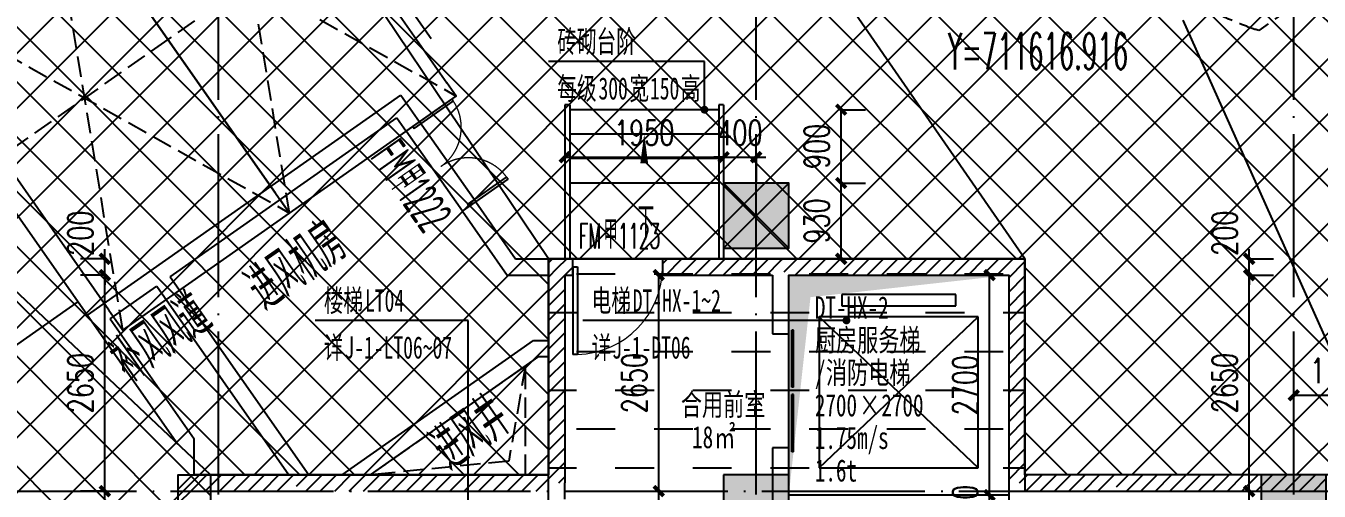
# Model space of a CAD drawing. Header units: millimetres. Extents: x 12325263 to 13848842, y -1463133 to 573208.
# Drawn here: x 12562430 to 12578309, y -810387 to -804679 of the extents above; entities that cross this region are included whole.
import ezdxf
from ezdxf.xclip import XClip

# ---------------------------------------------------------------- set-up
doc = ezdxf.new("R2010")
doc.units = ezdxf.units.MM
doc.header["$LTSCALE"] = 1000
doc.header["$XCLIPFRAME"] = 0
for name, pattern in [('-2F平面$0$DASH', [0.35, 0.25, -0.1]), ('DASH', [0.35, 0.25, -0.1]), ('DOTE', [2.42, 2, -0.2, 0.02, -0.2])]:
    doc.linetypes.add(name, pattern=pattern)
doc.layers.add('-2F平面$0$A-轨迹线', color=8, linetype='Continuous', plot=False)
doc.layers.add('地下室柱网$0$9', color=8, linetype='Continuous', plot=False)
for name, color, linetype in [('-2F平面$0$PARTS-CAR公寓-机械车位', 240, 'Continuous'), ('A-ANNO-DIMS', 83, 'Continuous'), ('A-ANNO-IDEN', 2, 'Continuous'), ('A-ANNO-TEXT', 7, 'Continuous'), ('A-AXIS', 16, 'DOTE'), ('A-COLS', 6, 'Continuous'), ('A-DOOR', 2, 'Continuous'), ('A-FLOR-EVTR', 2, 'Continuous'), ('A-WALL', 5, 'Continuous'), ('A-WALL-PATT', 8, 'Continuous'), ('A_WALL(防火墙)', 151, 'Continuous'), ('AXIS', 3, 'Continuous'), ('DIM_COOR', 7, 'Continuous'), ('DIM_SYMB', 3, 'Continuous'), ('DOOR_FIRE', 1, 'Continuous'), ('DOOR_FIRE_TEXT', 7, 'Continuous'), ('DRWD-DOOR', 2, 'Continuous'), ('DRWD-F-TEXT', 142, 'Continuous'), ('PARTS-HOLE', 3, 'Continuous'), ('PARTS-STAIR', 2, 'Continuous'), ('PUB-TEXT', 7, 'Continuous'), ('PUB_DIM', 83, 'Continuous'), ('PUB_HATCH', 8, 'Continuous'), ('PUB_TEXT', 7, 'Continuous'), ('STAIR', 2, 'Continuous'), ('WALL', 5, 'Continuous'), ('WALL-SHATCH', 8, 'Continuous'), ('地下室柱网$0$0q-柱0', 8, 'Continuous'), ('地下室柱网$0$0q-柱填充', 8, 'Continuous'), ('建筑-楼板开洞', 251, 'Continuous')]:
    doc.layers.add(name, color=color, linetype=linetype)
doc.styles.add('_TCH_DIM', font='SIMPLEX.shx', dxfattribs={"width": 0.7, "bigfont": 'GBCBIG.shx'})
doc.styles.add('_TCH_DIM_T3', font='SIMPLEX.shx', dxfattribs={"width": 0.705882, "bigfont": 'GBCBIG.shx'})
doc.styles.add('_TCH_WINDOW', font='SIMPLEX', dxfattribs={"width": 0.7, "height": 3.5, "bigfont": 'GBCBIG'})
doc.styles.add('hztxt', font='gbenor.shx', dxfattribs={"width": 0.7, "bigfont": 'gbcbig.shx'})
doc.styles.get("Standard").update_dxf_attribs({"font": 'gbenor.shx', "bigfont": 'gbcbig.shx'})
doc.styles.add('TITXV', font='', dxfattribs={"width": 0.7})
doc.styles.add('宋体', font='', dxfattribs={"width": 0.65})
doc.styles.get('TITXV').set_extended_font_data('SimSun')
doc.styles.get('宋体').set_extended_font_data('SimSun')
doc.dimstyles.new('_TCH_ARCH&&120', dxfattribs={"dimtxt": 306, "dimasz": 120, "dimexe": 300, "dimexo": 360, "dimgap": 147, "dimtad": 1, "dimdec": 0, "dimzin": 0, "dimdsep": 46, "dimtxsty": '_TCH_DIM_T3', "dimblk": 'ARCHTICK', "dimcen": 0.09, "dimclrt": 7, "dimazin": 2, "dimtfac": 1, "dimtdec": 0, "dimtix": 1, "dimtmove": 2, "dimatfit": 3, "dimfxl": 1, "dimfxlon": 1, "dimtolj": 1, "dimtzin": 0, "dimarcsym": 0})
pattern_1 = [(45, (0, 89.76), (-88.388383, 88.388383), [])]

# ---------------------------------------------------------------- blocks, each defined once
blk = doc.blocks.new('adgshg13-A$C7F010FC0')
at = {"layer": 'WALL-SHATCH'}
h = blk.add_hatch(color=256, dxfattribs=at)
h.dxf.hatch_style = 1
h.paths.add_polyline_path([(-60384, -16881), (-763, 197), (12588, -13153), (12588, -157996), (-162965, -188820), (-171262, -180523), (-171262, -31311), (-150707, -10756), (-131860, -7981), (-99162, -7981), (-99162, -4981), (-76620, -4981), (-70108, -16881)], flags=16)
h.paths.add_polyline_path([(-60091, -16381), (-647, 647), (12988, -12988), (12988, -158332), (-163101, -189250), (-171662, -180689), (-171662, -31145), (-150778, -10261), (-131897, -7481), (-99562, -7481), (-99562, -4581), (-76366, -4581), (-69908, -16381)])
blk = doc.blocks.new('adgshg13-$DorLib2D$00000002')
for p, q in [((-0.5, 0), (-0.5, 0.4875)), ((-0.475, 0.4875), (-0.5, 0.4875)), ((-0.475, 0), (-0.475, 0.4875)), ((0.475, 0), (0.475, 0.4875)), ((0.475, 0.4875), (0.5, 0.4875)), ((0.5, 0), (0.5, 0.4875)), ((-0.5, 0), (-0.475, 0)), ((0.5, 0), (0.475, 0))]:
    blk.add_line(p, q)
at = {"lineweight": 13}
for centre, start, end in [((-0.4875, 0), 0, 88.53072), ((0.4875, 0), 91.46928, 180)]:
    blk.add_arc(centre, 0.4875, start, end, dxfattribs=at)
blk = doc.blocks.new('adgshg2qbj-gycw-bj-13--2F平面$0$CAR-机械车位')
at = {"layer": '-2F平面$0$A-轨迹线', "color": 251, "linetype": '-2F平面$0$DASH'}
blk.add_lwpolyline([(2500, 3643, 0.290247), (2500, 6480), (2500, 8022, 0.450414), (-2949, 6924), (-2949, 5200), (0, 5200)], format="xyb", dxfattribs=at)
at = {"linetype": '-2F平面$0$DASH'}
for p, q in [((2500, 5200), (0, 0)), ((2500, 0), (0, 5200)), ((0, 2600), (2500, 2600))]:
    blk.add_line(p, q, dxfattribs=at)
for p, q in [((2500, 5200), (0, 5200)), ((0, 5200), (0, 200)), ((2500, 300), (2500, 5200))]:
    blk.add_line(p, q)
blk.add_lwpolyline([(2500, 300), (2500, 0), (0, 0), (0, 200)])
blk = doc.blocks.new('*U495')
at = {"layer": '地下室柱网$0$0q-柱0'}
blk.add_lwpolyline([(-400, -400), (400, -400), (400, 400), (-400, 400)], close=True, dxfattribs=at)
at = {"layer": '地下室柱网$0$0q-柱填充'}
blk.add_solid([(-400, 400), (400, 400), (-400, -400), (400, -400)], dxfattribs=at)
at = {"layer": '地下室柱网$0$9'}
for p, q in [((-400, 400), (400, -400)), ((-400, -400), (400, 400))]:
    blk.add_line(p, q, dxfattribs=at)
blk = doc.blocks.new('A$C4C7A72D3')
at = {"layer": 'DRWD-DOOR', "color": 2}
for p, q in [((162306.8, 129391), (161458.3, 130239.5)), ((162165.4, 129249.5), (161316.8, 130098.1))]:
    blk.add_line(p, q, dxfattribs=at)
at = {"layer": 'PARTS-HOLE', "linetype": 'DASH'}
blk.add_lwpolyline([(161609.7, 125867.8), (163487.7, 126197.5), (163256.4, 127514.7)], close=True, dxfattribs=at)
blk.add_lwpolyline([(163256.4, 127514.7), (163256.4, 126326.6), (161609.9, 125867.9)], dxfattribs=at)
at = {"layer": 'PARTS-STAIR'}
for p, q in [((155165, 129885.9), (157852, 127198.9)), ((157710.6, 127340.4), (152407.3, 122037.1))]:
    blk.add_line(p, q, dxfattribs=at)
at = {"layer": 'WALL'}
for p, q in [((161422.9, 131264.8), (160574.4, 132113.3)), ((157852, 127198.9), (161175.4, 130522.3)), ((161175.4, 130522.3), (161458.3, 130239.5)), ((158771.3, 127835.3), (161175.4, 130239.5)), ((161175.4, 130239.5), (161316.8, 130098.1)), ((161316.8, 130098.1), (161458.3, 130239.5)), ((162165.4, 129249.5), (162306.8, 129391)), ((162306.8, 129391), (162910.9, 128786.9)), ((162165.4, 129249.5), (162843, 128571.9)), ((162910.9, 128786.9), (163308.3, 128856.7)), ((162843, 128571.9), (163342.8, 128659.7)), ((158771.3, 127835.3), (160868.8, 125737.8)), ((161269.6, 125808.2), (163301.6, 127840.2)), ((163301.6, 127840.2), (163481.2, 127871.7)), ((158134.9, 127198.9), (158629.8, 127693.9)), ((158629.8, 127693.9), (160628.2, 125695.6)), ((163398.4, 127654.1), (163515.8, 127674.8)), ((161612.7, 125868.4), (163398.4, 127654.1)), ((157852, 127198.9), (159219.9, 125831.1)), ((158134.9, 127198.9), (159405.9, 125927.8)), ((159482.1, 125494.3), (159405.9, 125927.8)), ((159679.1, 125528.9), (159482.1, 125494.3))]:
    blk.add_line(p, q, dxfattribs=at)
at = {"layer": '-2F平面$0$PARTS-CAR公寓-机械车位'}
for p, xscale, rotation in [((175317.9, 140562.9), -0.9999999999999996, 134.9999999999997), ((161847.5, 130628), -0.9999999999999993, 45.00000000000003), ((160079.8, 128860.3), -0.9999999999999993, 45.00000000000003)]:
    blk.add_blockref('adgshg2qbj-gycw-bj-13--2F平面$0$CAR-机械车位', p, dxfattribs=dict(at, xscale=xscale, rotation=rotation))
at = {"rotation": 9.958774256191969}
for p in [(165727.8, 129819.6), (172847.8, 127435.1)]:
    blk.add_blockref('*U495', p, dxfattribs=at)
at = {"layer": 'DRWD-DOOR', "color": 2, "xscale": 1200.000000000001, "yscale": 1200.000000000001, "zscale": -1600, "rotation": 315.0000067756052}
blk.add_blockref('adgshg13-$DorLib2D$00000002', (161811.8, 129744.5), dxfattribs=at)
at = {"layer": 'WALL', "color": 1}
blk.add_blockref('adgshg13-A$C7F010FC0', (210433, 205503.6), dxfattribs=at)
at = {"layer": 'DRWD-F-TEXT', "width": 0.6}
blk.add_text('FM甲1222', height=450, rotation=315.00001, dxfattribs=at).set_placement((160922.5, 129705.7))
at = {"layer": 'PUB-TEXT', "color": 7, "style": 'hztxt', "width": 0.8}
for s, p in [('进风机房', (160011.9, 127602.2)), ('补风风道', (158529.9, 126446.9)), ('进风井', (162589, 126061.2))]:
    blk.add_text(s, height=550, rotation=44.8048, dxfattribs=at).set_placement(p)
blk = doc.blocks.new('qlzw')
at = {"layer": 'A-AXIS'}
for p, q in [((12431366.8, 979489.8), (12431366.8, 1082089.8)), ((12437966.8, 979489.8), (12437966.8, 1082089.8)), ((12444566.8, 979489.8), (12444566.8, 1082089.8)), ((12411416.8, 1071489.8), (12486866.8, 1071489.8))]:
    blk.add_line(p, q, dxfattribs=at)
blk = doc.blocks.new('A$C3FC35F4C')
at = {"layer": 'DIM_COOR', "color": 3}
for p, q in [((1010644, 229096), (1008172, 232666)), ((1004794, 229096), (1002433, 232604)), ((1015085, 226446), (1012587, 232025)), ((1000644, 226446), (996325, 230517))]:
    blk.add_line(p, q, dxfattribs=at)
at = {"layer": 'PUB_TEXT', "style": '_TCH_DIM', "width": 0.494118}
blk.add_text('Y=711616.916', height=446.25, dxfattribs=at).set_placement((1009699, 231421))
blk = doc.blocks.new('_FZH')
blk.add_lwpolyline([(-0.5, -0.5), (0.5, -0.5), (0.5, 0.5), (-0.5, 0.5)], close=True)
at = {"layer": 'PUB_HATCH'}
blk.add_solid([(-0.5, -0.5), (0.5, -0.5), (-0.5, 0.5), (0.5, 0.5)], dxfattribs=at)
blk = doc.blocks.new('asdfdsfds')
at = {"layer": 'A-COLS', "xscale": 800, "yscale": 800, "zscale": 800, "rotation": 270}
for p in [(-32900, 78880), (-32900, 75300), (-26300, 75300)]:
    blk.add_blockref('_FZH', p, dxfattribs=at)
blk = doc.blocks.new('_ArchTick')
at = {"color": 0, "linetype": 'ByBlock', "const_width": 0.4}
blk.add_lwpolyline([(-0.5, -0.5), (0.5, 0.5)], dxfattribs=at)
blk = doc.blocks.new('*D5333')
at = {"layer": 'A-ANNO-DIMS', "color": 0, "lineweight": -2, "transparency": 16777216}
for p, q in [((1204, 3275), (903, 3275)), ((1203, 575), (1203, 3275)), ((1204, 575), (903, 575))]:
    blk.add_line(p, q, dxfattribs=at)
at = {"layer": 'Defpoints', "color": 0, "transparency": 16777216}
for p in [(1203, 3275), (1637, 3275), (1637, 575)]:
    blk.add_point(p, dxfattribs=at)
at = {"layer": 'A-ANNO-DIMS', "color": 0, "lineweight": -2, "transparency": 16777216, "xscale": 120, "yscale": 120, "zscale": 120}
for p, rotation in [((1203, 3275), 90), ((1203, 575), 270)]:
    blk.add_blockref('_ArchTick', p, dxfattribs=dict(at, rotation=rotation))
at = {"layer": 'A-ANNO-DIMS', "color": 7, "transparency": 16777216, "insert": (903, 1925), "char_height": 306, "attachment_point": 5, "rotation": 90, "style": '_TCH_DIM_T3'}
blk.add_mtext('\\A1;2700', dxfattribs=at)
blk = doc.blocks.new('*D5334')
at = {"layer": 'A-ANNO-DIMS', "color": 0, "lineweight": -2, "transparency": 16777216}
for p, q in [((1203, 575), (1203, 695)), ((1204, 575), (903, 575)), ((1203, 275), (1203, 575)), ((1204, 275), (903, 275)), ((1203, 275), (1203, 155))]:
    blk.add_line(p, q, dxfattribs=at)
at = {"layer": 'Defpoints', "color": 0, "transparency": 16777216}
for p in [(1203, 575), (1637, 575), (1637, 275)]:
    blk.add_point(p, dxfattribs=at)
at = {"layer": 'A-ANNO-DIMS', "color": 0, "lineweight": -2, "transparency": 16777216, "xscale": 120, "yscale": 120, "zscale": 120}
for p, rotation in [((1203, 575), 270), ((1203, 275), 90)]:
    blk.add_blockref('_ArchTick', p, dxfattribs=dict(at, rotation=rotation))
at = {"layer": 'A-ANNO-DIMS', "color": 7, "transparency": 16777216, "insert": (903, 425), "char_height": 306, "attachment_point": 5, "rotation": 90, "style": '_TCH_DIM_T3'}
blk.add_mtext('\\A1;300', dxfattribs=at)
blk = doc.blocks.new('*D5335')
at = {"layer": 'A-ANNO-DIMS', "color": 0, "lineweight": -2, "transparency": 16777216}
for p, q in [((1204, 275), (903, 275)), ((1203, -2425), (1203, 275)), ((1204, -2425), (903, -2425))]:
    blk.add_line(p, q, dxfattribs=at)
at = {"layer": 'Defpoints', "color": 0, "transparency": 16777216}
for p in [(1203, 275), (1637, 275), (1637, -2425)]:
    blk.add_point(p, dxfattribs=at)
at = {"layer": 'A-ANNO-DIMS', "color": 0, "lineweight": -2, "transparency": 16777216, "xscale": 120, "yscale": 120, "zscale": 120}
for p, rotation in [((1203, 275), 90), ((1203, -2425), 270)]:
    blk.add_blockref('_ArchTick', p, dxfattribs=dict(at, rotation=rotation))
at = {"layer": 'A-ANNO-DIMS', "color": 7, "transparency": 16777216, "insert": (903, -1075), "char_height": 306, "attachment_point": 5, "rotation": 90, "style": '_TCH_DIM_T3'}
blk.add_mtext('\\A1;2700', dxfattribs=at)
blk = doc.blocks.new('*D5336')
at = {"layer": 'A-ANNO-DIMS', "color": 0, "lineweight": -2, "transparency": 16777216}
for p, q in [((-1263, 6), (-1263, -295)), ((-1263, 5), (1437, 5)), ((1437, 6), (1437, -295))]:
    blk.add_line(p, q, dxfattribs=at)
at = {"layer": 'Defpoints', "color": 0, "transparency": 16777216}
for p in [(-1263, 575), (1437, 575), (1437, 5)]:
    blk.add_point(p, dxfattribs=at)
at = {"layer": 'A-ANNO-DIMS', "color": 0, "lineweight": -2, "transparency": 16777216, "xscale": 120, "yscale": 120, "zscale": 120, "rotation": 180}
blk.add_blockref('_ArchTick', (-1263, 5), dxfattribs=at)
at = {"layer": 'A-ANNO-DIMS', "color": 0, "lineweight": -2, "transparency": 16777216, "xscale": 120, "yscale": 120, "zscale": 120}
blk.add_blockref('_ArchTick', (1437, 5), dxfattribs=at)
at = {"layer": 'A-ANNO-DIMS', "color": 7, "transparency": 16777216, "insert": (87, 305), "char_height": 306, "attachment_point": 5, "style": '_TCH_DIM_T3'}
blk.add_mtext('\\A1;2700', dxfattribs=at)
blk = doc.blocks.new('*D4218')
at = {"layer": 'A-ANNO-DIMS', "color": 0, "lineweight": -2, "transparency": 16777216}
for p, q in [((12569047, -806289), (12569047, -806590)), ((12569047, -806290), (12570997, -806290)), ((12570997, -806289), (12570997, -806590))]:
    blk.add_line(p, q, dxfattribs=at)
at = {"layer": 'Defpoints', "color": 0, "transparency": 16777216}
for p in [(12569047, -805647), (12570997, -805647), (12570997, -806290)]:
    blk.add_point(p, dxfattribs=at)
at = {"layer": 'A-ANNO-DIMS', "color": 0, "lineweight": -2, "transparency": 16777216, "xscale": 120, "yscale": 120, "zscale": 120, "rotation": 180}
blk.add_blockref('_ArchTick', (12569047, -806290), dxfattribs=at)
at = {"layer": 'A-ANNO-DIMS', "color": 0, "lineweight": -2, "transparency": 16777216, "xscale": 120, "yscale": 120, "zscale": 120}
blk.add_blockref('_ArchTick', (12570997, -806290), dxfattribs=at)
at = {"layer": 'A-ANNO-DIMS', "color": 7, "transparency": 16777216, "insert": (12570022, -805990), "char_height": 306, "attachment_point": 5, "style": '_TCH_DIM_T3'}
blk.add_mtext('\\A1;1950', dxfattribs=at)
blk = doc.blocks.new('*D4219')
at = {"layer": 'A-ANNO-DIMS', "color": 0, "lineweight": -2, "transparency": 16777216}
for p, q in [((12570997, -806290), (12570877, -806290)), ((12570997, -806289), (12570997, -806590)), ((12570997, -806290), (12571397, -806290)), ((12571397, -806289), (12571397, -806590)), ((12571397, -806290), (12571517, -806290))]:
    blk.add_line(p, q, dxfattribs=at)
at = {"layer": 'Defpoints', "color": 0, "transparency": 16777216}
for p in [(12570997, -805647), (12571397, -805647), (12571397, -806290)]:
    blk.add_point(p, dxfattribs=at)
at = {"layer": 'A-ANNO-DIMS', "color": 0, "lineweight": -2, "transparency": 16777216, "xscale": 120, "yscale": 120, "zscale": 120}
blk.add_blockref('_ArchTick', (12570997, -806290), dxfattribs=at)
at = {"layer": 'A-ANNO-DIMS', "color": 0, "lineweight": -2, "transparency": 16777216, "xscale": 120, "yscale": 120, "zscale": 120, "rotation": 180}
blk.add_blockref('_ArchTick', (12571397, -806290), dxfattribs=at)
at = {"layer": 'A-ANNO-DIMS', "color": 7, "transparency": 16777216, "insert": (12571197, -805990), "char_height": 306, "attachment_point": 5, "style": '_TCH_DIM_T3'}
blk.add_mtext('\\A1;400', dxfattribs=at)
blk = doc.blocks.new('*D4220')
at = {"layer": 'A-ANNO-DIMS', "color": 0, "lineweight": -2, "transparency": 16777216}
for p, q in [((12572439, -805707), (12572740, -805707)), ((12572440, -806607), (12572440, -805707)), ((12572439, -806607), (12572740, -806607))]:
    blk.add_line(p, q, dxfattribs=at)
at = {"layer": 'Defpoints', "color": 0, "transparency": 16777216}
for p in [(12570937, -805707), (12572440, -805707), (12570937, -806607)]:
    blk.add_point(p, dxfattribs=at)
at = {"layer": 'A-ANNO-DIMS', "color": 0, "lineweight": -2, "transparency": 16777216, "xscale": 120, "yscale": 120, "zscale": 120}
for p, rotation in [((12572440, -805707), 90), ((12572440, -806607), 270)]:
    blk.add_blockref('_ArchTick', p, dxfattribs=dict(at, rotation=rotation))
at = {"layer": 'A-ANNO-DIMS', "color": 7, "transparency": 16777216, "insert": (12572140, -806157), "char_height": 306, "attachment_point": 5, "rotation": 90, "style": '_TCH_DIM_T3'}
blk.add_mtext('\\A1;900', dxfattribs=at)
blk = doc.blocks.new('*D4221')
at = {"layer": 'A-ANNO-DIMS', "color": 0, "lineweight": -2, "transparency": 16777216}
for p, q in [((12572439, -806607), (12572740, -806607)), ((12572440, -807537), (12572440, -806607)), ((12572439, -807537), (12572740, -807537))]:
    blk.add_line(p, q, dxfattribs=at)
at = {"layer": 'Defpoints', "color": 0, "transparency": 16777216}
for p in [(12570937, -806607), (12572440, -806607), (12570937, -807537)]:
    blk.add_point(p, dxfattribs=at)
at = {"layer": 'A-ANNO-DIMS', "color": 0, "lineweight": -2, "transparency": 16777216, "xscale": 120, "yscale": 120, "zscale": 120}
for p, rotation in [((12572440, -806607), 90), ((12572440, -807537), 270)]:
    blk.add_blockref('_ArchTick', p, dxfattribs=dict(at, rotation=rotation))
at = {"layer": 'A-ANNO-DIMS', "color": 7, "transparency": 16777216, "insert": (12572140, -807072), "char_height": 306, "attachment_point": 5, "rotation": 90, "style": '_TCH_DIM_T3'}
blk.add_mtext('\\A1;930', dxfattribs=at)
blk = doc.blocks.new('*D4244')
at = {"layer": 'A-ANNO-DIMS', "color": 0, "lineweight": -2, "transparency": 16777216}
for p, q in [((12577997, -809211), (12577997, -808910)), ((12579138, -809211), (12579138, -808910)), ((12577997, -809210), (12579138, -809210))]:
    blk.add_line(p, q, dxfattribs=at)
at = {"layer": 'Defpoints', "color": 0, "transparency": 16777216}
for p in [(12579138, -809210), (12577997, -810187), (12579138, -810187)]:
    blk.add_point(p, dxfattribs=at)
at = {"layer": 'A-ANNO-DIMS', "color": 0, "lineweight": -2, "transparency": 16777216, "xscale": 120, "yscale": 120, "zscale": 120}
for p, rotation in [((12577997, -809210), 179.9940360759105), ((12579138, -809210), 359.9940360759106)]:
    blk.add_blockref('_ArchTick', p, dxfattribs=dict(at, rotation=rotation))
at = {"layer": 'A-ANNO-DIMS', "color": 7, "transparency": 16777216, "insert": (12578568, -808910), "char_height": 306, "attachment_point": 5, "rotation": 359.994, "style": '_TCH_DIM_T3'}
blk.add_mtext('\\A1;1142', dxfattribs=at)
blk = doc.blocks.new('*D4673')
at = {"layer": 'Defpoints', "color": 0, "transparency": 16777216}
for p in [(12575897, -810387), (12577450, -810387), (12575897, -812087)]:
    blk.add_point(p, dxfattribs=at)
at = {"layer": 'PUB_DIM', "color": 0, "lineweight": -2, "transparency": 16777216}
for p, q in [((12577449, -810387), (12577750, -810387)), ((12577450, -812087), (12577450, -810387)), ((12577449, -812087), (12577750, -812087))]:
    blk.add_line(p, q, dxfattribs=at)
at = {"layer": 'PUB_DIM', "color": 0, "lineweight": -2, "transparency": 16777216, "xscale": 120, "yscale": 120, "zscale": 120}
for p, rotation in [((12577450, -810387), 90), ((12577450, -812087), 270)]:
    blk.add_blockref('_ArchTick', p, dxfattribs=dict(at, rotation=rotation))
at = {"layer": 'PUB_DIM', "color": 7, "transparency": 16777216, "insert": (12577150, -811237), "char_height": 306, "attachment_point": 5, "rotation": 90, "style": '_TCH_DIM_T3'}
blk.add_mtext('\\A1;1700', dxfattribs=at)
blk = doc.blocks.new('*D4674')
at = {"layer": 'Defpoints', "color": 0, "transparency": 16777216}
for p in [(12575897, -807737), (12577450, -807737), (12575897, -810387)]:
    blk.add_point(p, dxfattribs=at)
at = {"layer": 'PUB_DIM', "color": 0, "lineweight": -2, "transparency": 16777216}
for p, q in [((12577449, -807737), (12577750, -807737)), ((12577450, -810387), (12577450, -807737)), ((12577449, -810387), (12577750, -810387))]:
    blk.add_line(p, q, dxfattribs=at)
at = {"layer": 'PUB_DIM', "color": 0, "lineweight": -2, "transparency": 16777216, "xscale": 120, "yscale": 120, "zscale": 120}
for p, rotation in [((12577450, -807737), 90), ((12577450, -810387), 270)]:
    blk.add_blockref('_ArchTick', p, dxfattribs=dict(at, rotation=rotation))
at = {"layer": 'PUB_DIM', "color": 7, "transparency": 16777216, "insert": (12577150, -809062), "char_height": 306, "attachment_point": 5, "rotation": 90, "style": '_TCH_DIM_T3'}
blk.add_mtext('\\A1;2650', dxfattribs=at)
blk = doc.blocks.new('*D4675')
at = {"layer": 'Defpoints', "color": 0, "transparency": 16777216}
for p in [(12575897, -807537), (12577450, -807537), (12575897, -807737)]:
    blk.add_point(p, dxfattribs=at)
at = {"layer": 'PUB_DIM', "color": 0, "lineweight": -2, "transparency": 16777216}
for p, q in [((12577450, -807537), (12577450, -807417)), ((12577449, -807537), (12577750, -807537)), ((12577450, -807737), (12577450, -807537)), ((12577449, -807737), (12577750, -807737)), ((12577450, -807737), (12577450, -807857))]:
    blk.add_line(p, q, dxfattribs=at)
at = {"layer": 'PUB_DIM', "color": 0, "lineweight": -2, "transparency": 16777216, "xscale": 120, "yscale": 120, "zscale": 120}
for p, rotation in [((12577450, -807537), 270), ((12577450, -807737), 90)]:
    blk.add_blockref('_ArchTick', p, dxfattribs=dict(at, rotation=rotation))
at = {"layer": 'PUB_DIM', "color": 7, "transparency": 16777216, "insert": (12577150, -807222), "char_height": 306, "attachment_point": 5, "rotation": 90, "style": '_TCH_DIM_T3'}
blk.add_mtext('\\A1;200', dxfattribs=at)
blk = doc.blocks.new('*D4679')
at = {"layer": 'Defpoints', "color": 0, "transparency": 16777216}
for p in [(12569047, -810387), (12570200, -810387), (12569047, -811887)]:
    blk.add_point(p, dxfattribs=at)
at = {"layer": 'PUB_DIM', "color": 0, "lineweight": -2, "transparency": 16777216}
for p, q in [((12570199, -810387), (12570500, -810387)), ((12570200, -811887), (12570200, -810387)), ((12570199, -811887), (12570500, -811887))]:
    blk.add_line(p, q, dxfattribs=at)
at = {"layer": 'PUB_DIM', "color": 0, "lineweight": -2, "transparency": 16777216, "xscale": 120, "yscale": 120, "zscale": 120}
for p, rotation in [((12570200, -810387), 90), ((12570200, -811887), 270)]:
    blk.add_blockref('_ArchTick', p, dxfattribs=dict(at, rotation=rotation))
at = {"layer": 'PUB_DIM', "color": 7, "transparency": 16777216, "insert": (12569900, -811137), "char_height": 306, "attachment_point": 5, "rotation": 90, "style": '_TCH_DIM_T3'}
blk.add_mtext('\\A1;1500', dxfattribs=at)
blk = doc.blocks.new('*D4680')
at = {"layer": 'Defpoints', "color": 0, "transparency": 16777216}
for p in [(12569047, -807737), (12570200, -807737), (12569047, -810387)]:
    blk.add_point(p, dxfattribs=at)
at = {"layer": 'PUB_DIM', "color": 0, "lineweight": -2, "transparency": 16777216}
for p, q in [((12570199, -807737), (12570500, -807737)), ((12570200, -810387), (12570200, -807737)), ((12570199, -810387), (12570500, -810387))]:
    blk.add_line(p, q, dxfattribs=at)
at = {"layer": 'PUB_DIM', "color": 0, "lineweight": -2, "transparency": 16777216, "xscale": 120, "yscale": 120, "zscale": 120}
for p, rotation in [((12570200, -807737), 90), ((12570200, -810387), 270)]:
    blk.add_blockref('_ArchTick', p, dxfattribs=dict(at, rotation=rotation))
at = {"layer": 'PUB_DIM', "color": 7, "transparency": 16777216, "insert": (12569900, -809062), "char_height": 306, "attachment_point": 5, "rotation": 90, "style": '_TCH_DIM_T3'}
blk.add_mtext('\\A1;2650', dxfattribs=at)
blk = doc.blocks.new('*D4692')
at = {"layer": 'Defpoints', "color": 0, "transparency": 16777216}
for p in [(12563400, -807537), (12564497, -807537), (12564497, -807737)]:
    blk.add_point(p, dxfattribs=at)
at = {"layer": 'PUB_DIM', "color": 0, "lineweight": -2, "transparency": 16777216}
for p, q in [((12563400, -807537), (12563400, -807417)), ((12563401, -807537), (12563100, -807537)), ((12563400, -807737), (12563400, -807537)), ((12563401, -807737), (12563100, -807737)), ((12563400, -807737), (12563400, -807857))]:
    blk.add_line(p, q, dxfattribs=at)
at = {"layer": 'PUB_DIM', "color": 0, "lineweight": -2, "transparency": 16777216, "xscale": 120, "yscale": 120, "zscale": 120}
for p, rotation in [((12563400, -807537), 270), ((12563400, -807737), 90)]:
    blk.add_blockref('_ArchTick', p, dxfattribs=dict(at, rotation=rotation))
at = {"layer": 'PUB_DIM', "color": 7, "transparency": 16777216, "insert": (12563100, -807222), "char_height": 306, "attachment_point": 5, "rotation": 90, "style": '_TCH_DIM_T3'}
blk.add_mtext('\\A1;200', dxfattribs=at)
blk = doc.blocks.new('*D4693')
at = {"layer": 'Defpoints', "color": 0, "transparency": 16777216}
for p in [(12563400, -807737), (12564497, -807737), (12564497, -810387)]:
    blk.add_point(p, dxfattribs=at)
at = {"layer": 'PUB_DIM', "color": 0, "lineweight": -2, "transparency": 16777216}
for p, q in [((12563401, -807737), (12563100, -807737)), ((12563400, -810387), (12563400, -807737)), ((12563401, -810387), (12563100, -810387))]:
    blk.add_line(p, q, dxfattribs=at)
at = {"layer": 'PUB_DIM', "color": 0, "lineweight": -2, "transparency": 16777216, "xscale": 120, "yscale": 120, "zscale": 120}
for p, rotation in [((12563400, -807737), 90), ((12563400, -810387), 270)]:
    blk.add_blockref('_ArchTick', p, dxfattribs=dict(at, rotation=rotation))
at = {"layer": 'PUB_DIM', "color": 7, "transparency": 16777216, "insert": (12563100, -809062), "char_height": 306, "attachment_point": 5, "rotation": 90, "style": '_TCH_DIM_T3'}
blk.add_mtext('\\A1;2650', dxfattribs=at)
blk = doc.blocks.new('*D4694')
at = {"layer": 'Defpoints', "color": 0, "transparency": 16777216}
for p in [(12563400, -810387), (12564497, -810387), (12564497, -812987)]:
    blk.add_point(p, dxfattribs=at)
at = {"layer": 'PUB_DIM', "color": 0, "lineweight": -2, "transparency": 16777216}
for p, q in [((12563401, -810387), (12563100, -810387)), ((12563400, -812987), (12563400, -810387)), ((12563401, -812987), (12563100, -812987))]:
    blk.add_line(p, q, dxfattribs=at)
at = {"layer": 'PUB_DIM', "color": 0, "lineweight": -2, "transparency": 16777216, "xscale": 120, "yscale": 120, "zscale": 120}
for p, rotation in [((12563400, -810387), 90), ((12563400, -812987), 270)]:
    blk.add_blockref('_ArchTick', p, dxfattribs=dict(at, rotation=rotation))
at = {"layer": 'PUB_DIM', "color": 7, "transparency": 16777216, "insert": (12563100, -811687), "char_height": 306, "attachment_point": 5, "rotation": 90, "style": '_TCH_DIM_T3'}
blk.add_mtext('\\A1;2600', dxfattribs=at)
blk = doc.blocks.new('$DORLIB2D$00000127')
at = {"color": 0}
for points in [[(-0.533, 0.795), (-0.533, 0.69)], [(-0.033, 0.795), (-0.533, 0.795)], [(-0.033, 0.795), (-0.033, 0.69)], [(0.533, 0.795), (0.033, 0.795)], [(0.033, 0.795), (0.033, 0.69)], [(0.533, 0.795), (0.533, 0.69)], [(-0.033, 0.69), (-0.533, 0.69)], [(0.533, 0.69), (0.033, 0.69)], [(0.5, 0.5), (-0.5, 0.5)]]:
    blk.add_lwpolyline(points, dxfattribs=at)
blk = doc.blocks.new('$DorLib2D$00000001')
for p, q in [((0.45, 0.975), (0.5, 0.975)), ((0.45, 0), (0.45, 0.975)), ((0.5, 0), (0.5, 0.975)), ((0.5, 0), (0.45, 0))]:
    blk.add_line(p, q)
at = {"lineweight": 13}
blk.add_arc((0.475, 0), 0.975, 91.4693, 180, dxfattribs=at)
blk = doc.blocks.new('asdfgadfgfd')
at = {"layer": '建筑-楼板开洞'}
h = blk.add_hatch(color=256, dxfattribs=at)
h.dxf.hatch_style = 1
h.paths.add_polyline_path([(-1262.5, 575), (-1262.5, 3275), (1437.5, 3275), (-995.9, 3004.5)])
h = blk.add_hatch(color=256, dxfattribs=at)
h.dxf.hatch_style = 1
h.paths.add_polyline_path([(-1262.5, -2425), (-1262.5, 275), (1437.5, 275), (-995.9, 4.5)])
at = {"layer": 'A-FLOR-EVTR'}
for p, q in [((-612.7, 3037.2), (-612.7, 2899.7)), ((787.3, 3037.2), (-612.7, 3037.2)), ((787.3, 2899.7), (787.3, 3037.2)), ((-612.7, 2899.7), (787.3, 2899.7)), ((-887.7, 2762.2), (-887.7, 912.2)), ((1062.3, 2762.2), (-887.7, 2762.2)), ((-887.7, 2762.2), (1062.3, 912.2)), ((-887.7, 912.2), (1062.3, 2762.2)), ((1062.3, 912.2), (1062.3, 2762.2)), ((-887.7, 912.2), (1062.3, 912.2)), ((1062.7, -62.7), (-887.3, -62.7)), ((-887.3, -62.7), (-887.3, -1912.7)), ((1062.7, -1912.7), (-887.3, -62.7)), ((1062.7, -62.7), (-887.3, -1912.7)), ((1062.7, -1912.7), (1062.7, -62.7)), ((-887.3, -1912.7), (1062.7, -1912.7)), ((787.7, -2050.2), (-612.3, -2050.2)), ((-612.3, -2050.2), (-612.3, -2187.7)), ((787.7, -2187.7), (787.7, -2050.2)), ((-612.3, -2187.7), (787.7, -2187.7))]:
    blk.add_line(p, q, dxfattribs=at)
for points in [[(-1262.5, 575), (-1262.5, 3275), (1437.5, 3275), (1437.5, 575)], [(-1262.5, -2425), (-1262.5, 275), (1437.5, 275), (1437.5, -2425)]]:
    blk.add_lwpolyline(points, close=True, dxfattribs=at)
at = {"layer": 'A-ANNO-TEXT', "style": 'TITXV', "width": 0.7}
for s, p in [('DT-HX-2', (-942.4, 2742.4)), ('厨房服务梯', (-942.4, 2342.4)), ('/', (-942.4, 1942.4)), ('消防电梯', (-806.3, 1942.4)), ('2700', (-942.4, 1542.4)), ('×', (-398, 1542.4)), ('2700', (-125.8, 1542.4)), ('1.75m/s', (-942.4, 1142.4)), ('1.6t', (-942.4, 742.4)), ('DT-HX-1', (-942.4, -257.6)), ('厨房服务梯', (-942.4, -657.6)), ('/', (-942.4, -1057.6)), ('消防电梯', (-806.3, -1057.6)), ('2700', (-942.4, -1457.6)), ('×', (-398, -1457.6)), ('2700', (-125.8, -1457.6)), ('1.75m/s', (-942.4, -1857.6)), ('1.6t', (-942.4, -2257.6))]:
    blk.add_text(s, height=271.9, dxfattribs=at).set_placement(p)
at = {"layer": 'A-ANNO-DIMS'}
for p1, p2, distance, picture, middle in [((1637.5, 575), (1637.5, 3275), 434, '*D5333', (903.5, 1925)), ((1637.5, 275), (1637.5, 575), 434, '*D5334', (903.5, 425)), ((-1262.5, 575), (1437.5, 575), -569.7, '*D5336', (87.5, 305.3)), ((1637.5, -2425), (1637.5, 275), 434, '*D5335', (903.5, -1075))]:
    dim = blk.add_aligned_dim(p1=p1, p2=p2, distance=distance, dimstyle='_TCH_ARCH&&120', dxfattribs=at)
    dim.commit()
    dim.dimension.update_dxf_attribs({"geometry": picture, "text_midpoint": middle})

msp = doc.modelspace()

# ---------------------------------------------------------------- block references
ref = msp.add_blockref('A$C4C7A72D3', (12385714.9, -906209.5), dxfattribs=dict(rotation=350.041249254255))
XClip(ref).set_block_clipping_path([(223442.8584877662, 85923.1187333744), (220542.7961432356, 85923.1422391906), (220542.8579492103, 89292.823275506), (211526.9150355905, 89292.8101311298), (210631.4331447985, 94392.8080583527), (206113.3685902953, 94392.8025418455), (206001.4315187763, 95030.3127344656), (204376.2826588508, 94744.9613686837), (203364.4570056833, 100506.9030052917), (197947.3947122637, 99555.7482674252), (192482.3428474721, 130679.4765393781), (190118.7804593667, 130264.4504016289), (191623.4071957469, 121695.6427078634), (177046.6486519482, 119136.2011700841), (175707.6223907359, 126760.8483765714), (173902.988371335, 128026.4039125028), (169528.3854461554, 127258.2903269802), (169070.0967394859, 129868.3614864857), (163308.2517458182, 128856.6693391807), (163766.52659606, 126246.6171700556), (159679.1795131005, 125528.9180921423), (170669.6888374612, 62935.797914044), (167222.1989369914, 62330.4650948944), (167939.7759490944, 58243.6808593175), (171386.9528796654, 58848.2912487988), (172857.0656793863, 50477.0032648193), (165962.5026008021, 49266.4230898353), (168037.7813034765, 37447.1796448426), (140649.9584970828, 32638.2390106404), (115387.9799239188, 28202.5781787895), (95598.7254695911, 140907.4332163476), (226939.476109907, 163968.8668500402), (240128.6952811591, 88852.8973128139)])

# ---------------------------------------------------------------- next in the draw order: hatches: boundary and pattern name
at = {"layer": 'A-WALL-PATT'}
h = msp.add_hatch(dxfattribs=at)
h.set_pattern_fill('ANSI37', color=252, scale=300)
h.set_pattern_definition([(45, (0, 0), (-336.759605, 336.759605), []), (135, (0, 0), (-336.759605, -336.759605), [])])
h.paths.add_polyline_path([(12620650.4, -860223), (12617794, -859722), (12618376.9, -856402.6), (12609496.8, -854843.4), (12609496.8, -849665.4), (12605046.8, -848884), (12605046.8, -848236.8), (12604796.8, -848236.8), (12604796.8, -848236.8), (12603396.8, -848236.8), (12603396.8, -842386.7), (12597896.8, -842386.8), (12597896.8, -819486.8), (12597896.6, -810786.8), (12595496.8, -810786.8), (12595496.9, -819486.7), (12580697.2, -819486.7), (12580696.9, -811745.4), (12579138.3, -810186.8), (12574696.8, -810186.7), (12574696.8, -807536.8), (12568846.8, -807536.8), (12568846.8, -810186.8), (12564696.9, -810186.8), (12564696.8, -873736.8), (12561196.8, -873736.8), (12561196.8, -877886.8), (12564696.8, -877886.8), (12564696.8, -886386.8), (12557696.8, -886386.8), (12557696.8, -898386.9), (12504241.6, -898386.9), (12504241.6, -783958), (12634041.3, -783958), (12627930.1, -818762.8)])
h = msp.add_hatch(dxfattribs=at)
h.set_pattern_fill('普通砖', color=256, scale=50, style=0)
h.set_pattern_definition(pattern_1)
h.paths.add_polyline_path([(12569046.8, -807736.8), (12568846.8, -807536.8), (12568846.8, -810186.8), (12568913.5, -810286.8), (12569046.8, -810286.8)])
h = msp.add_hatch(dxfattribs=at)
h.set_pattern_fill('普通砖', color=256, scale=50, style=0)
h.set_pattern_definition(pattern_1)
h.paths.add_polyline_path([(12569046.8, -807736.8), (12569146.8, -807736.8), (12569146.8, -807536.8), (12568846.8, -807536.8)])
h = msp.add_hatch(dxfattribs=at)
h.set_pattern_fill('普通砖', color=256, scale=50, style=0)
h.set_pattern_definition(pattern_1)
h.paths.add_polyline_path([(12571696.8, -807536.8), (12570246.8, -807536.8), (12570246.8, -807736.8), (12571596.8, -807736.8), (12571696.8, -807670.1)])
h = msp.add_hatch(dxfattribs=at)
h.set_pattern_fill('普通砖', color=256, scale=50, style=0)
h.set_pattern_definition(pattern_1)
h.paths.add_polyline_path([(12571696.8, -807670.1), (12571796.8, -807736.8), (12574496.8, -807736.8), (12574696.8, -807536.8), (12571696.8, -807536.8)])
h = msp.add_hatch(dxfattribs=at)
h.set_pattern_fill('普通砖', color=256, scale=50, style=0)
h.set_pattern_definition(pattern_1)
h.paths.add_polyline_path([(12574696.8, -807536.8), (12574496.8, -807736.8), (12574496.8, -810286.8), (12574630.1, -810286.8), (12574696.8, -810186.8)])
h = msp.add_hatch(dxfattribs=at)
h.set_pattern_fill('普通砖', color=256, scale=50, style=0)
h.set_pattern_definition(pattern_1)
h.paths.add_polyline_path([(12564496.8, -810386.8), (12564296.8, -810186.8), (12564296.8, -818186.8), (12564430.1, -818186.8), (12564496.8, -818086.8)])
h = msp.add_hatch(dxfattribs=at)
h.set_pattern_fill('普通砖', color=256, scale=50, style=0)
h.set_pattern_definition(pattern_1)
h.paths.add_polyline_path([(12564296.8, -810186.8), (12564496.8, -810386.8), (12565646.8, -810386.8), (12565746.8, -810320.1), (12565746.8, -810186.8)])
h = msp.add_hatch(dxfattribs=at)
h.set_pattern_fill('普通砖', color=256, scale=50, style=0)
h.set_pattern_definition(pattern_1)
h.paths.add_polyline_path([(12565746.8, -810320.1), (12565846.8, -810386.8), (12568846.8, -810386.8), (12568913.5, -810286.8), (12568846.8, -810186.8), (12565746.8, -810186.8)])
h = msp.add_hatch(dxfattribs=at)
h.set_pattern_fill('普通砖', color=256, scale=50, style=0)
h.set_pattern_definition(pattern_1)
h.paths.add_polyline_path([(12575796.8, -810320.1), (12575796.8, -810186.8), (12574696.8, -810186.8), (12574630.1, -810286.8), (12574696.8, -810386.8), (12575696.8, -810386.8)])
h = msp.add_hatch(dxfattribs=at)
h.set_pattern_fill('普通砖', color=256, scale=50, style=0)
h.set_pattern_definition(pattern_1)
h.paths.add_polyline_path([(12578396.9, -810320.1), (12578396.9, -810186.8), (12575796.8, -810186.8), (12575796.8, -810320.1), (12575896.8, -810386.8), (12578296.9, -810386.8)])
at = {"layer": '建筑-楼板开洞'}
h = msp.add_hatch(dxfattribs=at)
h.set_pattern_fill('DASH', color=256, scale=500)
h.set_pattern_definition([(0, (0, 0), (476.25, 476.25), [476.25, -476.25])])
h.paths.add_polyline_path([(12597696.7, -842386.8), (12590696.8, -842386.9), (12590697.1, -843986.8), (12595796.8, -843986.9), (12595797.1, -849736.9), (12588796.8, -849736.8), (12588796.8, -851936.8), (12564896.8, -851936.8), (12564896.8, -816186.8), (12568846.8, -816186.8), (12568846.8, -816040), (12568846.8, -807536.8), (12574696.8, -807536.8), (12574696.8, -810386.8), (12575896.8, -810386.8), (12579055.2, -810386.8), (12580496.9, -811828.2), (12580696.9, -819086.9), (12595696.9, -819086.7), (12595696.9, -812786.8), (12597696.7, -812786.8)])

# ---------------------------------------------------------------- next in the draw order: linework, layer by layer
at = {"layer": 'A-ANNO-IDEN'}
for p, q in [((12567859.3, -808292.6), (12565980, -808292.6)), ((12567859.3, -810786.9), (12567859.3, -808292.6)), ((12571101.6, -808292.6), (12569267.9, -808292.6)), ((12572505, -808292.6), (12571101.6, -808292.6))]:
    msp.add_line(p, q, dxfattribs=at)
at = {"layer": 'A-ANNO-IDEN', "const_width": 48}
msp.add_lwpolyline([(12572529, -808292.6, 1), (12572481, -808292.6, 1)], format="xyb", close=True, dxfattribs=at)
at = {"layer": 'A-WALL'}
for p, q in [((12571596.8, -807736.8), (12571596.8, -808456.8)), ((12571796.8, -808456.8), (12571796.8, -807736.8)), ((12571596.8, -808456.8), (12571796.8, -808456.8)), ((12571596.8, -809856.8), (12571596.8, -811316.8)), ((12571796.8, -809856.8), (12571596.8, -809856.8)), ((12571796.8, -811316.8), (12571796.8, -809856.8)), ((12569046.8, -810486.8), (12569046.8, -810286.8)), ((12574496.8, -810286.8), (12574496.8, -812186.8))]:
    msp.add_line(p, q, dxfattribs=at)
at = {"layer": 'A_WALL(防火墙)'}
for p, q in [((12568846.8, -807536.8), (12568846.8, -810186.8)), ((12569146.8, -807536.8), (12568846.8, -807536.8)), ((12569146.8, -807736.8), (12569146.8, -807536.8)), ((12571696.8, -807536.8), (12570246.8, -807536.8)), ((12570246.8, -807536.8), (12570246.8, -807736.8)), ((12571696.8, -807536.8), (12574696.8, -807536.8)), ((12574696.8, -807536.8), (12574696.8, -810186.8)), ((12569046.8, -807736.8), (12569046.8, -810286.8)), ((12569046.8, -807736.8), (12569146.8, -807736.8)), ((12570246.8, -807736.8), (12571596.8, -807736.8)), ((12571796.8, -807736.8), (12574496.8, -807736.8)), ((12574496.8, -807736.8), (12574496.8, -810286.8)), ((12564296.8, -810186.8), (12564296.8, -818186.8)), ((12564296.8, -810186.8), (12565746.8, -810186.8)), ((12565746.8, -810186.8), (12568846.8, -810186.8)), ((12575796.8, -810186.8), (12574696.8, -810186.8)), ((12578396.9, -810186.8), (12575796.8, -810186.8))]:
    msp.add_line(p, q, dxfattribs=at)
at = {"layer": 'AXIS'}
for p, q in [((12570761.6, -805113.6), (12568846.8, -805113.6)), ((12570761.6, -805706.8), (12570761.6, -805113.6)), ((12570761.6, -805706.8), (12570761.6, -805113.6))]:
    msp.add_line(p, q, dxfattribs=at)
at = {"layer": 'AXIS', "const_width": 48}
msp.add_lwpolyline([(12570761.6, -805730.8, 1), (12570761.6, -805682.8, 1)], format="xyb", close=True, dxfattribs=at)
msp.add_lwpolyline([(12570761.6, -805730.8, 1), (12570761.6, -805682.8, 1)], format="xyb", close=True, dxfattribs=at)
at = {"layer": 'DIM_SYMB'}
msp.add_lwpolyline([(12570021.8, -806756.8, 0, 0, 0), (12570021.8, -806006.8, 0, 96, 0), (12570021.8, -806366.8, 0, 0, 0)], format="xyseb", dxfattribs=at)
at = {"layer": 'PUB_HATCH', "color": 6, "elevation": 0}
msp.add_lwpolyline([(12603396.8, -842386.7), (12597896.8, -842386.8), (12597896.8, -819486.8), (12597896.6, -810786.8), (12595496.8, -810786.8), (12595496.9, -819486.7), (12580697.2, -819486.7), (12580696.9, -811745.4), (12579138.3, -810186.8), (12574696.8, -810186.7), (12574696.8, -807536.8), (12568846.8, -807536.8), (12568846.8, -810186.8), (12564696.9, -810186.8), (12564696.8, -873736.8), (12561196.8, -873736.8), (12561196.8, -877886.8), (12564696.8, -877886.8), (12564696.8, -886386.8), (12557696.8, -886386.8), (12557696.8, -898386.9), (12504241.6, -898386.9)], dxfattribs=at)
at = {"layer": 'STAIR'}
for p, q in [((12569046.8, -805646.8), (12569046.8, -807536.8)), ((12569106.8, -805646.8), (12569046.8, -805646.8)), ((12569106.8, -805646.8), (12569106.8, -807536.8)), ((12570936.8, -805646.8), (12570936.8, -807536.8)), ((12570996.8, -805646.8), (12570936.8, -805646.8)), ((12570996.8, -805646.8), (12570996.8, -807536.8)), ((12569046.8, -805706.8), (12569046.8, -806606.8)), ((12570936.8, -805706.8), (12569106.8, -805706.8)), ((12570996.8, -805706.8), (12570996.8, -806606.8)), ((12570936.8, -806006.8), (12569106.8, -806006.8)), ((12570936.8, -806306.8), (12569106.8, -806306.8)), ((12570936.8, -806606.8), (12569106.8, -806606.8)), ((12569106.8, -807536.8), (12569046.8, -807536.8)), ((12570996.8, -807536.8), (12570936.8, -807536.8))]:
    msp.add_line(p, q, dxfattribs=at)
at = {"layer": '建筑-楼板开洞'}
msp.add_lwpolyline([(12597696.7, -842386.8), (12590696.8, -842386.9), (12590697.1, -843986.8), (12595796.8, -843986.9), (12595797.1, -849736.9), (12588796.8, -849736.8), (12588796.8, -851936.8), (12564896.8, -851936.8), (12564896.8, -816186.8), (12568846.8, -816186.8), (12568846.8, -816040), (12568846.8, -807536.8), (12574696.8, -807536.8), (12574696.8, -810386.8), (12575896.8, -810386.8), (12579055.2, -810386.8), (12580496.9, -811828.2), (12580696.9, -819086.9), (12595696.9, -819086.7), (12595696.9, -812786.8), (12597696.7, -812786.8)], close=True, dxfattribs=at)

# ---------------------------------------------------------------- next in the draw order: block references
at = {"color": 2}
msp.add_blockref('qlzw', (133430, -1881876.5), dxfattribs=at)
for name, p in [('asdfdsfds', (12604296.8, -885886.8)), ('A$C3FC35F4C', (11564053, -1036633.1)), ('asdfgadfgfd', (12573059.3, -811011.8))]:
    msp.add_blockref(name, p)
at = {"layer": 'A-DOOR', "xscale": 1400, "yscale": 200, "zscale": 1400, "rotation": 270}
msp.add_blockref('$DORLIB2D$00000127', (12571696.8, -809156.8), dxfattribs=at)
at = {"layer": 'DOOR_FIRE', "xscale": -1100, "yscale": -1100, "zscale": 200, "rotation": 2.425493313214755e-12}
msp.add_blockref('$DorLib2D$00000001', (12569696.8, -807636.8), dxfattribs=at)

# ---------------------------------------------------------------- next in the draw order: texts
at = {"layer": 'A-ANNO-TEXT'}
for s, height, style, width, p in [('楼梯', 271.9, '宋体', 0.65, (12566088, -808184.6)), ('LT04', 271.9, '宋体', 0.65, (12566593.5, -808184.6)), ('电梯', 271.9, '宋体', 0.65, (12569375.9, -808184.6)), ('DT-HX-1~2', 271.9, '宋体', 0.65, (12569881.4, -808184.6)), ('详', 271.9, '宋体', 0.65, (12566088, -808760.6)), ('J-1-LT06~07', 271.899, '宋体', 0.65, (12566340.8, -808760.6)), ('详', 271.9, '宋体', 0.65, (12569375.9, -808760.6)), ('J-1-DT06', 271.9, '宋体', 0.65, (12569628.7, -808760.6)), ('合用前室', 271.9, 'TITXV', 0.7, (12570471.5, -809460)), ('18', 271.9, 'TITXV', 0.7, (12570610, -809860)), ('㎡', 271.9, 'TITXV', 0.7, (12570882.2, -809860))]:
    msp.add_text(s, height=height, dxfattribs=dict(at, style=style, width=width)).set_placement(p)
at = {"layer": 'DOOR_FIRE_TEXT', "style": '_TCH_WINDOW'}
for s, height, width, p in [('FM', 306, 0.494118, (12569219.5, -807410.9)), ('甲', 347.2, 0.7, (12569521.9, -807410.9)), ('1123', 306, 0.494118, (12569698.9, -807410.9))]:
    msp.add_text(s, height=height, dxfattribs=dict(at, width=width)).set_placement(p)
at = {"layer": 'PUB_TEXT'}
for s, height, style, width, p in [('砖砌台阶', 271.9, '宋体', 0.65, (12568954.8, -805005.6)), ('每级', 271.9, '宋体', 0.65, (12568954.8, -805581.6)), ('300', 271.9, '宋体', 0.65, (12569460.3, -805581.6)), ('宽', 271.9, '宋体', 0.65, (12569839.5, -805581.6)), ('150', 271.9, '宋体', 0.65, (12570092.2, -805581.6)), ('高', 271.9, '宋体', 0.65, (12570471.4, -805581.6)), ('下', 405.1, '_TCH_DIM', 0.7, (12569942.1, -807302.8))]:
    msp.add_text(s, height=height, dxfattribs=dict(at, style=style, width=width)).set_placement(p)

# ---------------------------------------------------------------- next in the draw order: dimensions: what is measured, and where the dimension line sits
at = {"layer": 'A-ANNO-DIMS'}
for p1, p2, distance, picture, middle in [((12569046.8, -805646.8), (12570996.8, -805646.8), -643.2, '*D4218', (12570021.8, -805990)), ((12570996.8, -805646.8), (12571396.8, -805646.8), -643.2, '*D4219', (12571196.8, -805990)), ((12570936.8, -806606.8), (12570936.8, -805706.8), -1503.2, '*D4220', (12572140, -806156.8)), ((12570936.8, -807536.8), (12570936.8, -806606.8), -1503.2, '*D4221', (12572140, -807071.8)), ((12577996.8, -810186.7), (12579138.4, -810186.8), 976.8, '*D4244', (12578567.7, -808909.9))]:
    dim = msp.add_aligned_dim(p1=p1, p2=p2, distance=distance, dimstyle='_TCH_ARCH&&120', dxfattribs=at)
    dim.commit()
    dim.dimension.update_dxf_attribs({"geometry": picture, "text_midpoint": middle})
at = {"layer": 'PUB_DIM'}
for base, p1, p2, picture, middle in [((12563400, -807536.8), (12564496.8, -807736.8), (12564496.8, -807536.8), '*D4692', (12563100, -807222.4)), ((12577450, -807536.8), (12575896.8, -807736.8), (12575896.8, -807536.8), '*D4675', (12577150, -807222.4))]:
    dim = msp.add_linear_dim(base=base, p1=p1, p2=p2, angle=90, dimstyle='_TCH_ARCH&&120', dxfattribs=at)
    dim.commit()
    dim.dimension.update_dxf_attribs({"geometry": picture, "text_midpoint": middle, "dimtype": 129})
for p1, p2, distance, picture, middle in [((12564496.8, -810386.8), (12564496.8, -807736.8), 1096.8, '*D4693', (12563100, -809061.8)), ((12569046.8, -810386.8), (12569046.8, -807736.8), -1153.2, '*D4680', (12569900, -809061.8)), ((12575896.8, -810386.8), (12575896.8, -807736.8), -1553.2, '*D4674', (12577150, -809061.8)), ((12564496.8, -812986.8), (12564496.8, -810386.8), 1096.8, '*D4694', (12563100, -811686.8)), ((12569046.8, -811886.7), (12569046.8, -810386.8), -1153.2, '*D4679', (12569900, -811136.7)), ((12575896.8, -812086.8), (12575896.8, -810386.8), -1553.2, '*D4673', (12577150, -811236.8))]:
    dim = msp.add_aligned_dim(p1=p1, p2=p2, distance=distance, dimstyle='_TCH_ARCH&&120', dxfattribs=at)
    dim.commit()
    dim.dimension.update_dxf_attribs({"geometry": picture, "text_midpoint": middle})

doc.saveas('drawing.dxf')
